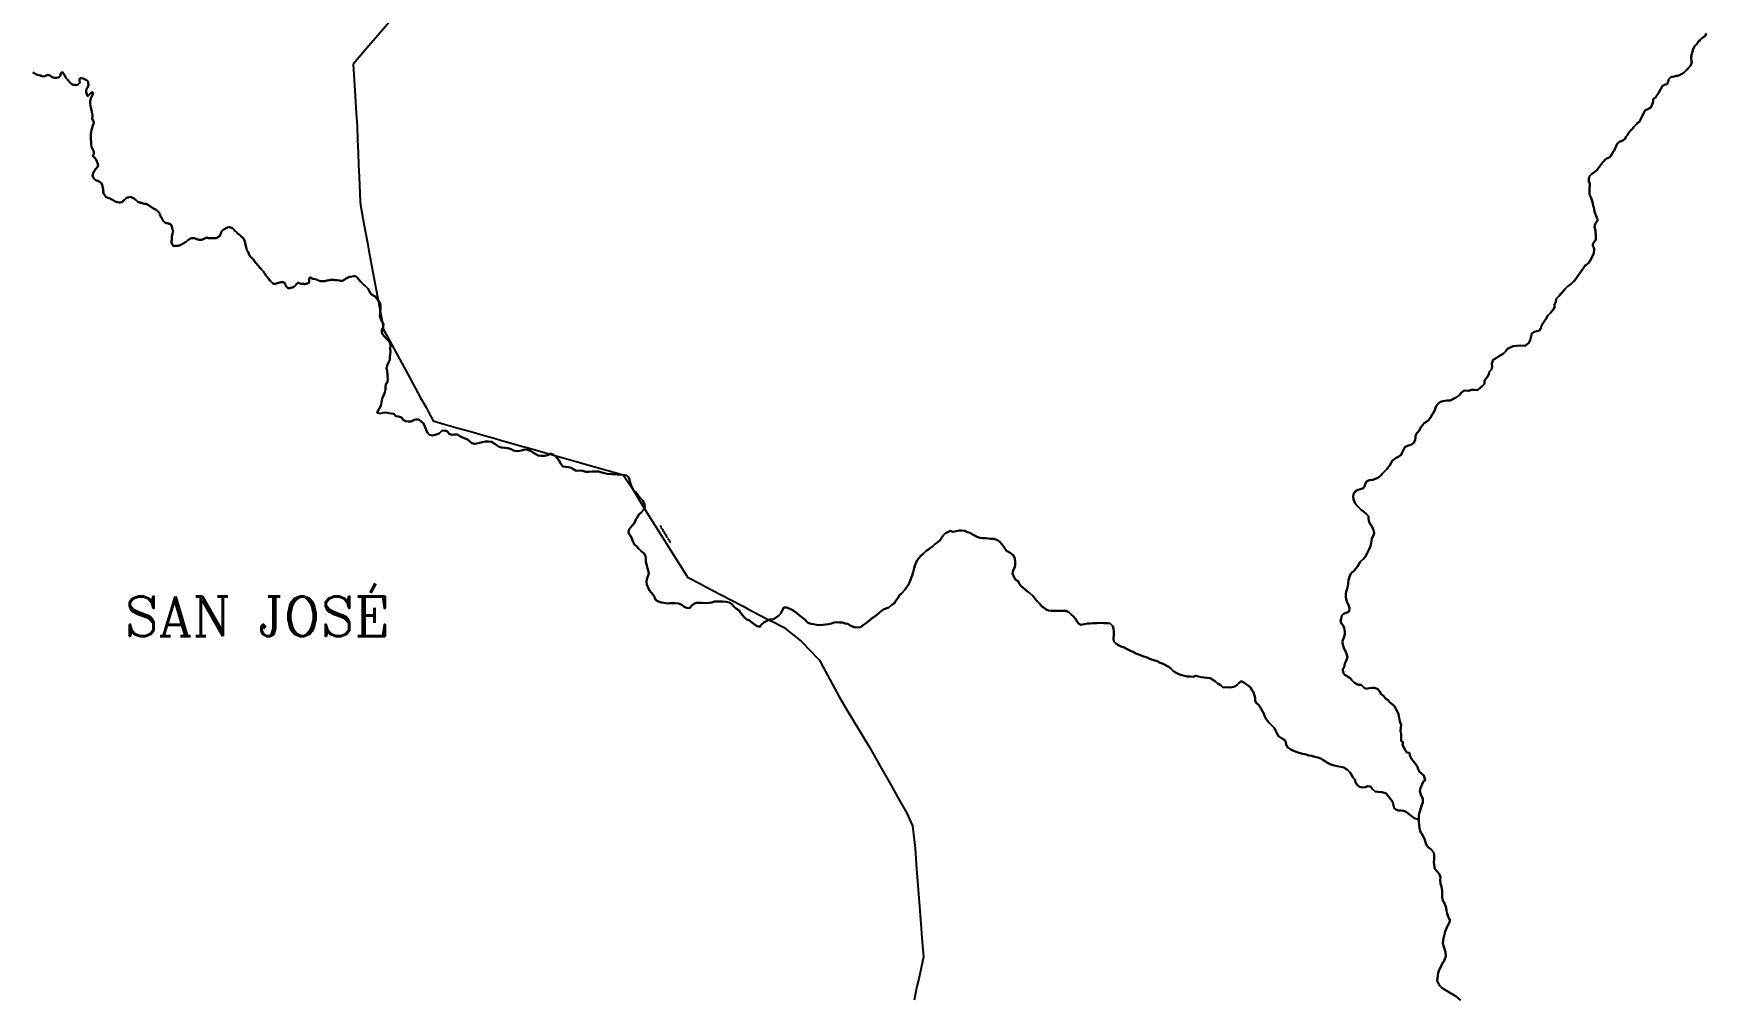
# Model space of a CAD drawing. Extents: x 283583 to 658922, y 889284 to 1241133.
# Drawn here: x 503321 to 567046, y 1041960 to 1078750 of the extents above; entities that cross this region are included whole.
import ezdxf
from ezdxf.enums import TextEntityAlignment as Align

# ---------------------------------------------------------------- set-up
doc = ezdxf.new("R2010")
doc.units = 0
doc.header["$MEASUREMENT"] = 0
for name, color, linetype in [('230 kV', 14, 'Continuous'), ('CARTAGO', 7, 'Continuous'), ('Circuito', 40, 'Continuous'), ('LIMON', 7, 'Continuous'), ('NPROVINCIA', 40, 'Continuous'), ('SAN JOSE', 7, 'Continuous')]:
    doc.layers.add(name, color=color, linetype=linetype)
doc.styles.add('COMPLEX', font='COMPLEX', dxfattribs={"height": 0.2})

msp = doc.modelspace()

# ---------------------------------------------------------------- linework, layer by layer
at = {"layer": '230 kV'}
msp.add_lwpolyline([(516866, 1079175), (516434, 1078670), (516100, 1078277), (515578, 1077670), (515493, 1077571), (515559, 1076578), (515617, 1075720), (515654, 1075237), (515663, 1074699), (515686, 1074204), (515706, 1073749), (515727, 1073285), (515768, 1072336), (515773, 1072224), (515909, 1071494), (516041, 1070777), (516099, 1070471), (516175, 1070061), (516314, 1069318), (516375, 1068990), (516456, 1068575), (516528, 1068180), (516599, 1067788), (516657, 1067468), (516727, 1067340), (516866, 1067084), (516957, 1066916), (517134, 1066590), (517564, 1065796), (517785, 1065388), (518051, 1064898), (518277, 1064504), (518342, 1064379), (518542, 1063993), (518967, 1063873), (519492, 1063725), (519983, 1063586), (520534, 1063430), (520874, 1063334), (521116, 1063265), (521966, 1063025), (522162, 1062969), (522910, 1062758), (523273, 1062655), (525781, 1061946), (526149, 1061395), (526585, 1060667), (526625, 1060603), (528151, 1058173), (528229, 1058049), (528724, 1057788), (528906, 1057693), (529192, 1057543), (529889, 1057176), (530351, 1056934), (530502, 1056854), (531201, 1056486), (531341, 1056413), (531497, 1056339), (531895, 1056145), (532566, 1055613), (532927, 1055222), (533150, 1054993), (533262, 1054878), (533399, 1054622), (533992, 1053516), (534334, 1052925), (535164, 1051565), (535621, 1050759), (535959, 1050161), (536248, 1049650), (536582, 1049059), (536807, 1048576), (536900, 1047720), (536948, 1047098), (536972, 1046788), (536997, 1046460), (537022, 1046147), (537084, 1045338), (537136, 1044676), (537151, 1044478), (537175, 1044160), (537198, 1043867), (537220, 1043585), (537038, 1042746), (536966, 1042451), (536864, 1041940)], dxfattribs=at)
at = {"layer": 'CARTAGO', "color": 241}
msp.add_lwpolyline([(567046, 1078753), (567019, 1078704), (567003, 1078672), (566926, 1078610), (566879, 1078569), (566846, 1078544), (566817, 1078518), (566789, 1078484), (566757, 1078464), (566728, 1078427), (566710, 1078396), (566684, 1078363), (566661, 1078332), (566620, 1078298), (566598, 1078276), (566571, 1078227), (566552, 1078180), (566530, 1078129), (566518, 1078086), (566510, 1078053), (566502, 1078026), (566491, 1077972), (566479, 1077932), (566468, 1077890), (566465, 1077850), (566456, 1077807), (566474, 1077724), (566479, 1077695), (566481, 1077658), (566465, 1077576), (566436, 1077536), (566419, 1077508), (566390, 1077468), (566352, 1077427), (566331, 1077406), (566298, 1077381), (566280, 1077354), (566262, 1077322), (566231, 1077303), (566191, 1077268), (566167, 1077249), (566117, 1077210), (566056, 1077188), (566010, 1077164), (565974, 1077150), (565936, 1077142), (565884, 1077136), (565815, 1077115), (565762, 1077098), (565724, 1077094), (565692, 1077082), (565652, 1077047), (565601, 1076998), (565595, 1076962), (565589, 1076917), (565551, 1076825), (565485, 1076804), (565450, 1076789), (565406, 1076772), (565368, 1076753), (565226, 1076506), (565133, 1076349), (565113, 1076328), (565031, 1076265), (565014, 1076235), (565013, 1076203), (565001, 1076106), (564928, 1075931), (564765, 1075844), (564705, 1075826), (564478, 1075374), (564420, 1075343), (564396, 1075307), (564356, 1075264), (564321, 1075227), (564295, 1075205), (564268, 1075180), (564249, 1075147), (564207, 1075110), (564157, 1075064), (564143, 1075034), (564112, 1075002), (564075, 1074949), (564046, 1074914), (564032, 1074878), (563994, 1074834), (563976, 1074807), (563956, 1074770), (563943, 1074741), (563909, 1074715), (563877, 1074681), (563851, 1074669), (563813, 1074653), (563781, 1074644), (563732, 1074623), (563673, 1074578), (563642, 1074548), (563559, 1074341), (563538, 1074306), (563487, 1074245), (563403, 1074095), (563385, 1074070), (563367, 1074047), (563340, 1074026), (563306, 1074010), (563272, 1073995), (563236, 1073984), (563198, 1073953), (563173, 1073936), (563135, 1073890), (563100, 1073849), (562978, 1073690), (562956, 1073656), (562872, 1073541), (562807, 1073499), (562782, 1073478), (562749, 1073459), (562702, 1073422), (562673, 1073400), (562594, 1073312), (562574, 1073265), (562562, 1073224), (562565, 1073127), (562577, 1073088), (562599, 1073023), (562603, 1072945), (562594, 1072880), (562587, 1072829), (562585, 1072797), (562584, 1072750), (562585, 1072722), (562589, 1072686), (562590, 1072647), (562601, 1072597), (562611, 1072567), (562628, 1072528), (562654, 1072489), (562718, 1072273), (562732, 1072186), (562757, 1072119), (562761, 1072053), (562774, 1071976), (562785, 1071937), (562798, 1071895), (562811, 1071859), (562823, 1071829), (562836, 1071803), (562851, 1071764), (562865, 1071734), (562883, 1071705), (562893, 1071675), (562894, 1071646), (562883, 1071608), (562865, 1071583), (562843, 1071549), (562815, 1071516), (562806, 1071486), (562796, 1071452), (562784, 1071378), (562785, 1071337), (562798, 1071306), (562805, 1071278), (562812, 1071245), (562817, 1071198), (562822, 1071140), (562823, 1071109), (562828, 1071053), (562828, 1071016), (562830, 1070982), (562830, 1070946), (562831, 1070917), (562820, 1070878), (562792, 1070834), (562750, 1070786), (562728, 1070751), (562712, 1070707), (562718, 1070651), (562736, 1070619), (562750, 1070584), (562761, 1070550), (562747, 1070367), (562613, 1070107), (562574, 1070046), (562557, 1070016), (562530, 1069989), (562486, 1069954), (562439, 1069931), (562009, 1069322), (561984, 1069302), (561930, 1069250), (561891, 1069213), (561822, 1069160), (561789, 1069137), (561753, 1069108), (561718, 1069080), (561651, 1069017), (561593, 1068949), (561430, 1068764), (561317, 1068641), (561306, 1068526), (561256, 1068423), (561250, 1068315), (561189, 1068207), (561102, 1068107), (561004, 1068006), (560941, 1067898), (560837, 1067745), (560764, 1067623), (560740, 1067530), (560680, 1067443), (560476, 1067384), (560389, 1067325), (560328, 1067068), (560281, 1066966), (560138, 1066852), (559974, 1066872), (559821, 1066850), (559685, 1066841), (559465, 1066736), (559388, 1066639), (559307, 1066564), (559210, 1066494), (559089, 1066424), (559005, 1066377), (558918, 1066317), (558865, 1066180), (558882, 1066059), (558854, 1065956), (558782, 1065878), (558753, 1065769), (558688, 1065667), (558583, 1065536), (558587, 1065406), (558511, 1065335), (558413, 1065244), (558307, 1065172), (558208, 1065184), (558093, 1065179), (557978, 1065141), (557814, 1065154), (557699, 1065067), (557639, 1064974), (557489, 1064873), (557378, 1064821), (557287, 1064774), (557148, 1064775), (557008, 1064744), (556912, 1064718), (556818, 1064655), (556729, 1064530), (556692, 1064405), (556652, 1064310), (556586, 1064210), (556535, 1064124), (556464, 1064034), (556389, 1063975), (556295, 1063912), (556231, 1063832), (556170, 1063751), (556109, 1063640), (556037, 1063552), (555978, 1063480), (555967, 1063369), (555942, 1063270), (555899, 1063158), (555778, 1063078), (555658, 1063048), (555549, 1062990), (555503, 1062893), (555458, 1062798), (555409, 1062709), (555325, 1062644), (555225, 1062587), (555063, 1062458), (554990, 1062324), (554933, 1062241), (554872, 1062162), (554794, 1062086), (554718, 1062004), (554622, 1061905), (554520, 1061827), (554432, 1061794), (554333, 1061750), (554210, 1061735), (554113, 1061704), (554057, 1061614), (554024, 1061503), (553966, 1061431), (553869, 1061399), (553766, 1061364), (553660, 1061306), (553597, 1061207), (553581, 1061106), (553600, 1061016), (553647, 1060877), (553722, 1060777), (553814, 1060687), (553890, 1060607), (553986, 1060539), (554084, 1060456), (554165, 1060369), (554175, 1060264), (554191, 1060144), (554255, 1060039), (554328, 1059939), (554361, 1059829), (554385, 1059716), (554345, 1059603), (554298, 1059512), (554279, 1059412), (554241, 1059230), (554203, 1059130), (554162, 1059040), (554122, 1058954), (554058, 1058837), (553985, 1058737), (553857, 1058630), (553801, 1058543), (553748, 1058447), (553681, 1058361), (553619, 1058291), (553547, 1058229), (553485, 1058153), (553440, 1058017), (553411, 1057929), (553398, 1057809), (553384, 1057714), (553364, 1057598), (553319, 1057503), (553306, 1057409), (553304, 1057300), (553315, 1057204), (553354, 1057076), (553410, 1056985), (553444, 1056858), (553436, 1056737), (553319, 1056692), (553213, 1056651), (553151, 1056579), (553132, 1056464), (553099, 1056368), (553144, 1056282), (553203, 1056204), (553250, 1056114), (553271, 1055969), (553266, 1055858), (553235, 1055750), (553179, 1055613), (553182, 1055522), (553213, 1055397), (553246, 1055309), (553300, 1055225), (553346, 1055088), (553365, 1054995), (553322, 1054859), (553270, 1054763), (553241, 1054622), (553190, 1054536), (553203, 1054399), (553269, 1054320), (553367, 1054257), (553473, 1054196), (553533, 1054123), (553618, 1054051), (553705, 1053984), (553789, 1053947), (553895, 1053945), (553985, 1053852), (554067, 1053797), (554194, 1053814), (554302, 1053829), (554407, 1053836), (554520, 1053778), (554586, 1053701), (554651, 1053593), (554741, 1053522), (554816, 1053430), (554919, 1053359), (554976, 1053286), (555073, 1053209), (555156, 1053133), (555211, 1053025), (555258, 1052938), (555311, 1052827), (555331, 1052737), (555351, 1052643), (555364, 1052547), (555413, 1052419), (555403, 1052324), (555394, 1052184), (555419, 1052084), (555412, 1051950), (555421, 1051806), (555496, 1051749), (555469, 1051656), (555516, 1051567), (555552, 1051482), (555630, 1051362), (555727, 1051349), (555741, 1051251), (555812, 1051128), (555912, 1050997), (555982, 1050902), (556038, 1050819), (556064, 1050731), (556112, 1050626), (556276, 1050488), (556325, 1050320), (556256, 1050245), (556215, 1050156), (556145, 1050006), (556128, 1049886), (556165, 1049766), (556235, 1049606), (556234, 1049467), (556207, 1049372), (556143, 1049154), (556103, 1049047), (556086, 1048953), (556088, 1048818), (555933, 1048856), (555790, 1048958), (555602, 1049103), (555511, 1049151), (555411, 1049160), (555314, 1049156), (555214, 1049191), (555142, 1049252), (555123, 1049353), (555102, 1049478), (555035, 1049564), (554841, 1049807), (554695, 1049863), (554520, 1049871), (554420, 1049888), (554308, 1049985), (554253, 1050074), (554149, 1050085), (554041, 1050050), (553926, 1050035), (553823, 1050058), (553743, 1050137), (553681, 1050237), (553647, 1050338), (553588, 1050409), (553520, 1050519), (553458, 1050614), (553377, 1050707), (553232, 1050791), (553117, 1050823), (552974, 1050850), (552866, 1050872), (552738, 1050912), (552637, 1050967), (552532, 1051020), (552437, 1051093), (552350, 1051141), (552235, 1051174), (552131, 1051202), (551994, 1051236), (551892, 1051254), (551798, 1051287), (551669, 1051315), (551532, 1051361), (551418, 1051398), (551294, 1051438), (551209, 1051483), (551098, 1051554), (551038, 1051664), (551024, 1051771), (550970, 1051847), (550855, 1051914), (550745, 1051984), (550687, 1052075), (550633, 1052202), (550586, 1052295), (550492, 1052395), (550392, 1052501), (550316, 1052580), (550256, 1052665), (550212, 1052763), (550179, 1052849), (550125, 1052958), (550076, 1053058), (549989, 1053166), (549896, 1053255), (549858, 1053349), (549853, 1053447), (549832, 1053539), (549788, 1053670), (549721, 1053747), (549684, 1053836), (549584, 1053921), (549511, 1053976), (549417, 1054034), (549320, 1054080), (549238, 1054007), (549171, 1053940), (549083, 1053884), (548972, 1053857), (548866, 1053847), (548745, 1053859), (548636, 1053839), (548545, 1053926), (548421, 1053998), (548338, 1054073), (548246, 1054139), (548135, 1054193), (548018, 1054213), (547897, 1054219), (547805, 1054237), (547690, 1054259), (547599, 1054283), (547495, 1054249), (547386, 1054263), (547265, 1054257), (547161, 1054291), (547014, 1054324), (546896, 1054373), (546818, 1054420), (546733, 1054480), (546646, 1054572), (546546, 1054643), (546437, 1054689), (546344, 1054743), (546230, 1054783), (546115, 1054841), (545995, 1054880), (545904, 1054912), (545796, 1054959), (545702, 1054993), (545612, 1055025), (545510, 1055056), (545418, 1055099), (545309, 1055135), (545201, 1055196), (545109, 1055233), (545000, 1055295), (544859, 1055365), (544752, 1055404), (544648, 1055458), (544551, 1055522), (544475, 1055596), (544456, 1055715), (544469, 1055850), (544468, 1055958), (544459, 1056085), (544428, 1056184), (544330, 1056274), (544228, 1056298), (544095, 1056296), (543956, 1056309), (543827, 1056299), (543686, 1056297), (543568, 1056286), (543468, 1056285), (543212, 1056231), (543126, 1056282), (543076, 1056360), (543012, 1056452), (542917, 1056558), (542834, 1056633), (542756, 1056715), (542655, 1056758), (542541, 1056761), (542085, 1056759), (541988, 1056776), (541896, 1056819), (541812, 1056877), (541715, 1056942), (541634, 1057042), (541552, 1057136), (541464, 1057238), (541385, 1057338), (541277, 1057433), (541191, 1057484), (541097, 1057571), (540999, 1057657), (540929, 1057716), (540868, 1057809), (540824, 1057890), (540717, 1057956), (540648, 1058091), (540614, 1058184), (540631, 1058308), (540686, 1058404), (540716, 1058492), (540711, 1058614), (540699, 1058759), (540643, 1058871), (540579, 1058939), (540482, 1058991), (540388, 1059044), (540332, 1059129), (540254, 1059241), (540127, 1059390), (540034, 1059452), (539909, 1059500), (539790, 1059508), (539692, 1059511), (539599, 1059529), (539472, 1059525), (539370, 1059545), (539266, 1059585), (539091, 1059670), (538993, 1059727), (538893, 1059762), (538800, 1059805), (538673, 1059826), (538575, 1059827), (538471, 1059792), (538340, 1059766), (538237, 1059804), (538148, 1059753), (538053, 1059717), (537969, 1059628), (537899, 1059516), (537840, 1059443), (537732, 1059358), (537652, 1059299), (537571, 1059221), (537487, 1059159), (537410, 1059101), (537317, 1059041), (537223, 1058947), (537133, 1058864), (537041, 1058772), (536968, 1058663), (536933, 1058574), (536895, 1058474), (536868, 1058384), (536832, 1058234), (536801, 1058144), (536765, 1058046), (536732, 1057948), (536689, 1057847), (536632, 1057746), (536567, 1057644), (536505, 1057564), (536386, 1057425), (536309, 1057358), (536238, 1057244), (536161, 1057125), (536100, 1057048), (536020, 1056993), (535901, 1056884), (535788, 1056854), (535695, 1056808), (535596, 1056740), (535514, 1056679), (535371, 1056552), (535277, 1056491), (535190, 1056415), (535056, 1056304), (534927, 1056216), (534828, 1056135), (534708, 1056127), (534583, 1056146), (534428, 1056199), (534339, 1056262), (534243, 1056284), (534134, 1056320), (534026, 1056324), (533931, 1056326), (533818, 1056314), (533719, 1056286), (533602, 1056256), (533483, 1056240), (533389, 1056227), (533289, 1056222), (533143, 1056235), (533026, 1056255), (532930, 1056272), (532798, 1056322), (532712, 1056424), (532582, 1056518), (532487, 1056599), (532398, 1056675), (532296, 1056755), (532199, 1056817), (532103, 1056845), (532009, 1056886), (531897, 1056887), (531841, 1056774), (531786, 1056660), (531705, 1056587), (531622, 1056522), (531530, 1056456), (531439, 1056428), (531337, 1056431), (531138, 1056322), (531057, 1056244), (530992, 1056153), (530864, 1056189), (530774, 1056250), (530673, 1056333), (530581, 1056406), (530487, 1056438), (530403, 1056503), (530337, 1056582), (530265, 1056673), (530195, 1056771), (530094, 1056835), (530008, 1056914), (529915, 1057022), (529830, 1057079), (529710, 1057109), (529569, 1057114), (529418, 1057115), (529260, 1057113), (529153, 1057081), (529060, 1057070), (528925, 1057057), (528784, 1057064), (528665, 1057066), (528571, 1057063), (528475, 1057023), (528381, 1056959), (528305, 1056868), (528205, 1056873), (528110, 1056921), (528021, 1056994), (527887, 1057037), (527773, 1057051), (527659, 1057055), (527564, 1057051), (527472, 1057048), (527342, 1057062), (527242, 1057080), (527130, 1057115), (527032, 1057170), (526992, 1057261), (526936, 1057365), (526851, 1057458), (526767, 1057554), (526728, 1057648), (526681, 1057750), (526665, 1057867), (526681, 1057963), (526716, 1058074), (526756, 1058183), (526738, 1058294), (526711, 1058388), (526678, 1058488), (526648, 1058628), (526640, 1058745), (526634, 1058855), (526574, 1058953), (526464, 1059033), (526380, 1059128), (526300, 1059207), (526208, 1059292), (526138, 1059441), (526109, 1059528), (526045, 1059629), (525988, 1059730), (526000, 1059841), (526077, 1059949), (526144, 1060036), (526211, 1060117), (526261, 1060241), (526310, 1060321), (526386, 1060442), (526463, 1060501), (526570, 1060620), (526607, 1060714), (526595, 1060819), (526534, 1060965), (526468, 1061033), (526371, 1061139), (526318, 1061221), (526257, 1061291), (526181, 1061345), (526140, 1061431), (526084, 1061523), (526045, 1061644), (526021, 1061760), (525983, 1061847), (525918, 1061913), (525749, 1061945), (525173, 1061974), (525025, 1062018), (524848, 1062069), (524732, 1062070), (524607, 1062065), (524474, 1062058), (524362, 1062062), (524243, 1062098), (524137, 1062103), (523998, 1062094), (523802, 1062213), (523706, 1062237), (523592, 1062248), (523480, 1062256), (523377, 1062402), (523345, 1062489), (523262, 1062578), (523205, 1062651), (523056, 1062757), (522895, 1062688), (522794, 1062664), (522648, 1062664), (522544, 1062680), (522451, 1062731), (522363, 1062779), (522247, 1062860), (522139, 1062894), (522042, 1062903), (521950, 1062878), (521851, 1062857), (521720, 1062847), (521610, 1062874), (521511, 1062913), (521385, 1062957), (521277, 1062972), (521151, 1062981), (521055, 1063009), (520977, 1063056), (520892, 1063127), (520770, 1063196), (520656, 1063216), (520530, 1063210), (520416, 1063190), (520321, 1063164), (520208, 1063132), (520103, 1063126), (520013, 1063152), (519925, 1063226), (519849, 1063287), (519762, 1063324), (519657, 1063369), (519559, 1063415), (519469, 1063480), (519361, 1063481), (519262, 1063466), (519149, 1063508), (519085, 1063595), (518985, 1063634), (518875, 1063614), (518779, 1063514), (518618, 1063466), (518524, 1063440), (518404, 1063462), (518339, 1063527), (518295, 1063611), (518257, 1063716), (518220, 1063823), (518170, 1063910), (518091, 1063975), (517995, 1064043), (517886, 1064049), (517794, 1064021), (517704, 1063970), (517591, 1063969), (517495, 1063986), (517401, 1064040), (517344, 1064119), (517221, 1064160), (517120, 1064182), (517041, 1064260), (516949, 1064274), (516857, 1064292), (516759, 1064311), (516644, 1064299), (516525, 1064279), (516409, 1064308), (516455, 1064408), (516516, 1064491), (516548, 1064577), (516578, 1064684), (516588, 1064791), (516621, 1064889), (516661, 1064973), (516710, 1065093), (516726, 1065186), (516726, 1065284), (516747, 1065380), (516801, 1065488), (516821, 1065581), (516807, 1065683), (516804, 1065776), (516792, 1065889), (516772, 1065999), (516798, 1066104), (516827, 1066196), (516889, 1066322), (516896, 1066417), (516902, 1066519), (516918, 1066638), (516906, 1066747), (516915, 1066852), (516912, 1066954), (516843, 1067056), (516771, 1067123), (516684, 1067218), (516590, 1067333), (516589, 1067465), (516637, 1067570), (516649, 1067686), (516593, 1067779), (516553, 1067880), (516515, 1067985), (516521, 1068109), (516542, 1068270), (516543, 1068388), (516525, 1068486), (516459, 1068574), (516396, 1068640), (516333, 1068728), (516280, 1068764), (516187, 1068822), (516132, 1068903), (516121, 1068928), (516097, 1068976), (516066, 1069021), (516047, 1069049), (516019, 1069078), (515978, 1069112), (515952, 1069138), (515921, 1069160), (515896, 1069184), (515867, 1069217), (515846, 1069238), (515795, 1069286), (515719, 1069381), (515665, 1069446), (515623, 1069482), (515592, 1069501), (515510, 1069502), (515395, 1069485), (515362, 1069479), (515338, 1069468), (515227, 1069417), (515205, 1069403), (515176, 1069382), (515135, 1069350), (515091, 1069335), (515026, 1069334), (514982, 1069338), (514953, 1069343), (514894, 1069356), (514841, 1069353), (514802, 1069359), (514766, 1069366), (514737, 1069367), (514680, 1069368), (514638, 1069364), (514611, 1069360), (514568, 1069354), (514525, 1069348), (514498, 1069337), (514451, 1069332), (514416, 1069314), (514374, 1069313), (514328, 1069317), (514295, 1069315), (514258, 1069317), (514228, 1069315), (514186, 1069341), (514135, 1069358), (514097, 1069381), (514055, 1069394), (513964, 1069410), (513938, 1069420), (513910, 1069429), (513884, 1069455), (513853, 1069455), (513824, 1069435), (513824, 1069382), (513820, 1069346), (513827, 1069319), (513821, 1069292), (513810, 1069251), (513786, 1069237), (513764, 1069226), (513728, 1069223), (513699, 1069214), (513661, 1069202), (513628, 1069201), (513601, 1069209), (513576, 1069212), (513549, 1069213), (513517, 1069218), (513484, 1069230), (513445, 1069242), (513411, 1069249), (513383, 1069249), (513357, 1069231), (513336, 1069203), (513321, 1069178), (513285, 1069140), (513251, 1069118), (513234, 1069095), (513205, 1069080), (513162, 1069081), (513125, 1069069), (513095, 1069053), (513061, 1069050), (513035, 1069054), (513002, 1069067), (512964, 1069096), (512942, 1069121), (512928, 1069150), (512913, 1069196), (512899, 1069228), (512880, 1069255), (512843, 1069275), (512806, 1069276), (512775, 1069276), (512747, 1069276), (512710, 1069267), (512650, 1069257), (512617, 1069242), (512587, 1069236), (512555, 1069220), (512513, 1069212), (512474, 1069220), (512431, 1069241), (512408, 1069259), (512391, 1069278), (512355, 1069316), (512333, 1069339), (512313, 1069359), (512268, 1069414), (512246, 1069449), (512219, 1069486), (512190, 1069514), (512161, 1069557), (512150, 1069581), (512128, 1069615), (512112, 1069639), (512096, 1069659), (512080, 1069683), (512040, 1069721), (512019, 1069749), (512000, 1069770), (511976, 1069797), (511959, 1069818), (511915, 1069868), (511880, 1069913), (511857, 1069935), (511823, 1069979), (511794, 1070008), (511772, 1070037), (511748, 1070065), (511731, 1070088), (511716, 1070114), (511697, 1070138), (511674, 1070159), (511645, 1070191), (511622, 1070214), (511594, 1070246), (511566, 1070285), (511543, 1070316), (511525, 1070355), (511513, 1070393), (511496, 1070429), (511483, 1070451), (511444, 1070493), (511432, 1070551), (511422, 1070614), (511412, 1070648), (511407, 1070674), (511397, 1070716), (511387, 1070756), (511379, 1070787), (511369, 1070821), (511357, 1070848), (511341, 1070895), (511330, 1070925), (511311, 1070958), (511295, 1070977), (511260, 1070998), (511238, 1071016), (511207, 1071055), (511172, 1071075), (511117, 1071113), (511097, 1071134), (511069, 1071168), (511044, 1071192), (511019, 1071216), (510992, 1071239), (510952, 1071286), (510917, 1071319), (510896, 1071341), (510829, 1071356), (510792, 1071370), (510765, 1071371), (510707, 1071357), (510664, 1071331), (510641, 1071317), (510599, 1071297), (510551, 1071271), (510529, 1071256), (510494, 1071223), (510477, 1071180), (510467, 1071150), (510457, 1071126), (510437, 1071082), (510424, 1071059), (510405, 1071030), (510348, 1070994), (510328, 1070977), (510307, 1070962), (510276, 1070955), (510249, 1070953), (510218, 1070949), (510172, 1070954), (510127, 1070958), (510090, 1070960), (510060, 1070959), (510032, 1070960), (509980, 1070960), (509920, 1070977), (509881, 1070961), (509854, 1070943), (509812, 1070923), (509790, 1070910), (509763, 1070904), (509734, 1070895), (509689, 1070890), (509658, 1070892), (509618, 1070897), (509589, 1070902), (509532, 1070917), (509502, 1070935), (509467, 1070949), (509432, 1070957), (509397, 1070960), (509345, 1070960), (509303, 1070943), (509274, 1070928), (509237, 1070902), (509189, 1070863), (509163, 1070846), (509132, 1070819), (509094, 1070798), (509075, 1070782), (509040, 1070758), (509012, 1070744), (508986, 1070726), (508952, 1070708), (508908, 1070691), (508865, 1070675), (508830, 1070663), (508794, 1070659), (508761, 1070659), (508712, 1070658), (508664, 1070652), (508645, 1070668), (508626, 1070690), (508602, 1070721), (508585, 1070777), (508583, 1070821), (508584, 1070857), (508588, 1070885), (508594, 1070978), (508595, 1071005), (508595, 1071030), (508607, 1071065), (508618, 1071108), (508622, 1071133), (508632, 1071177), (508637, 1071234), (508623, 1071267), (508606, 1071333), (508602, 1071361), (508588, 1071386), (508565, 1071461), (508526, 1071496), (508494, 1071506), (508461, 1071517), (508424, 1071520), (508393, 1071530), (508358, 1071539), (508320, 1071555), (508301, 1071574), (508276, 1071606), (508232, 1071655), (508222, 1071690), (508208, 1071711), (508174, 1071768), (508162, 1071800), (508146, 1071831), (508132, 1071861), (508118, 1071901), (508097, 1071934), (508078, 1071955), (508054, 1071988), (508022, 1072006), (507996, 1072028), (507972, 1072040), (507945, 1072054), (507894, 1072079), (507852, 1072104), (507833, 1072121), (507810, 1072148), (507779, 1072158), (507756, 1072173), (507729, 1072192), (507702, 1072215), (507660, 1072237), (507625, 1072251), (507602, 1072261), (507572, 1072266), (507539, 1072266), (507499, 1072273), (507479, 1072290), (507451, 1072296), (507413, 1072301), (507386, 1072309), (507361, 1072311), (507337, 1072319), (507293, 1072343), (507268, 1072363), (507246, 1072384), (507222, 1072408), (507197, 1072429), (507170, 1072451), (507122, 1072481), (507095, 1072495), (507063, 1072505), (507037, 1072516), (507013, 1072524), (506934, 1072505), (506885, 1072505), (506844, 1072467), (506815, 1072445), (506797, 1072426), (506757, 1072385), (506736, 1072366), (506716, 1072351), (506701, 1072329), (506674, 1072320), (506628, 1072316), (506588, 1072316), (506534, 1072320), (506504, 1072325), (506467, 1072334), (506435, 1072356), (506392, 1072380), (506363, 1072401), (506336, 1072416), (506308, 1072427), (506283, 1072439), (506250, 1072454), (506202, 1072477), (506160, 1072489), (506134, 1072503), (506108, 1072511), (506081, 1072532), (506048, 1072567), (506030, 1072600), (506010, 1072626), (505993, 1072650), (505981, 1072680), (505983, 1072725), (505980, 1072758), (505975, 1072800), (505974, 1072833), (505969, 1072867), (505957, 1072913), (505955, 1072949), (505942, 1072974), (505915, 1073046), (505829, 1073116), (505801, 1073128), (505763, 1073136), (505734, 1073143), (505708, 1073157), (505685, 1073168), (505651, 1073195), (505632, 1073220), (505617, 1073242), (505600, 1073267), (505585, 1073300), (505576, 1073337), (505584, 1073385), (505594, 1073425), (505619, 1073477), (505642, 1073514), (505666, 1073551), (505678, 1073574), (505697, 1073603), (505728, 1073628), (505744, 1073649), (505772, 1073688), (505787, 1073718), (505777, 1073749), (505768, 1073780), (505766, 1073819), (505753, 1073854), (505740, 1073880), (505722, 1073915), (505706, 1073940), (505684, 1073976), (505644, 1074020), (505619, 1074038), (505594, 1074063), (505586, 1074105), (505620, 1074153), (505624, 1074202), (505624, 1074230), (505620, 1074260), (505602, 1074286), (505536, 1074438), (505522, 1074528), (505522, 1074558), (505516, 1074620), (505514, 1074645), (505511, 1074686), (505504, 1074802), (505501, 1074834), (505503, 1074878), (505509, 1074924), (505518, 1074995), (505533, 1075085), (505597, 1075288), (505615, 1075330), (505615, 1075364), (505609, 1075391), (505595, 1075427), (505559, 1075516), (505561, 1075546), (505564, 1075581), (505565, 1075646), (505562, 1075701), (505548, 1075754), (505539, 1075796), (505525, 1075851), (505519, 1075877), (505514, 1075905), (505505, 1075935), (505497, 1075978), (505492, 1076017), (505484, 1076068), (505484, 1076119), (505484, 1076165), (505485, 1076197), (505501, 1076247), (505509, 1076273), (505522, 1076303), (505542, 1076356), (505575, 1076409), (505585, 1076452), (505583, 1076481), (505576, 1076513), (505542, 1076507), (505518, 1076498), (505484, 1076467), (505469, 1076442), (505451, 1076424), (505390, 1076357), (505370, 1076404), (505334, 1076509), (505331, 1076578), (505340, 1076624), (505352, 1076651), (505374, 1076687), (505393, 1076710), (505401, 1076742), (505419, 1076812), (505411, 1076869), (505390, 1076930), (505347, 1076981), (505319, 1076990), (505243, 1077028), (505215, 1077037), (505169, 1077045), (505144, 1077049), (505112, 1077049), (505073, 1077020), (505071, 1076992), (505076, 1076945), (505082, 1076900), (505082, 1076874), (505054, 1076837), (505025, 1076802), (504950, 1076784), (504916, 1076789), (504846, 1076799), (504811, 1076812), (504775, 1076826), (504745, 1076846), (504720, 1076864), (504701, 1076881), (504676, 1076915), (504643, 1076958), (504622, 1076992), (504601, 1077009), (504578, 1077037), (504556, 1077067), (504531, 1077107), (504498, 1077157), (504483, 1077203), (504433, 1077274), (504400, 1077267), (504376, 1077246), (504356, 1077193), (504351, 1077153), (504334, 1077124), (504305, 1077087), (504259, 1077074), (504212, 1077064), (504182, 1077064), (504153, 1077063), (504125, 1077065), (504068, 1077078), (504016, 1077102), (503984, 1077122), (503947, 1077148), (503914, 1077163), (503873, 1077168), (503840, 1077163), (503809, 1077150), (503778, 1077137), (503744, 1077114), (503655, 1077124), (503630, 1077132), (503606, 1077141), (503578, 1077152), (503538, 1077165), (503485, 1077175), (503453, 1077180), (503425, 1077194), (503392, 1077209), (503354, 1077241), (503327, 1077256), (503296, 1077269)], dxfattribs=at)
at = {"layer": 'LIMON', "color": 241}
msp.add_lwpolyline([(557669, 1041941), (557495, 1042085), (557386, 1042147), (557252, 1042233), (557153, 1042286), (557034, 1042360), (556954, 1042417), (556875, 1042495), (556790, 1042667), (556830, 1042972), (556860, 1043092), (556945, 1043262), (556994, 1043351), (557051, 1043440), (557119, 1043610), (557104, 1043764), (557061, 1043891), (557033, 1044010), (557004, 1044125), (557027, 1044284), (557059, 1044453), (557094, 1044556), (557150, 1044708), (557209, 1044801), (557259, 1044888), (557266, 1044984), (557204, 1045118), (557169, 1045231), (557142, 1045338), (557124, 1045446), (557065, 1045626), (557008, 1045732), (556977, 1045859), (556976, 1046013), (556981, 1046107), (556945, 1046248), (556907, 1046362), (556900, 1046519), (556910, 1046621), (556868, 1046743), (556774, 1046846), (556701, 1046936), (556668, 1047080), (556660, 1047208), (556667, 1047303), (556671, 1047467), (556645, 1047571), (556540, 1047683), (556458, 1047752), (556382, 1047836), (556336, 1047958), (556298, 1048086), (556213, 1048242), (556139, 1048369), (556117, 1048489), (556096, 1048598), (556085, 1048724), (556088, 1048818), (556086, 1048953), (556103, 1049047), (556143, 1049154), (556207, 1049372), (556234, 1049467), (556235, 1049606), (556165, 1049766), (556128, 1049886), (556145, 1050006), (556215, 1050156), (556256, 1050245), (556325, 1050320), (556276, 1050488), (556112, 1050626), (556064, 1050731), (556038, 1050819), (555982, 1050902), (555912, 1050997), (555812, 1051128), (555741, 1051251), (555727, 1051349), (555630, 1051362), (555552, 1051482), (555516, 1051567), (555469, 1051656), (555496, 1051749), (555421, 1051806), (555412, 1051950), (555419, 1052084), (555394, 1052184), (555403, 1052324), (555413, 1052419), (555364, 1052547), (555351, 1052643), (555331, 1052737), (555311, 1052827), (555258, 1052938), (555211, 1053025), (555156, 1053133), (555073, 1053209), (554976, 1053286), (554919, 1053359), (554816, 1053430), (554741, 1053522), (554651, 1053593), (554586, 1053701), (554520, 1053778), (554407, 1053836), (554302, 1053829), (554194, 1053814), (554067, 1053797), (553985, 1053852), (553895, 1053945), (553789, 1053947), (553705, 1053984), (553618, 1054051), (553533, 1054123), (553473, 1054196), (553367, 1054257), (553269, 1054320), (553203, 1054399), (553190, 1054536), (553241, 1054622), (553270, 1054763), (553322, 1054859), (553365, 1054995), (553346, 1055088), (553300, 1055225), (553246, 1055309), (553213, 1055397), (553182, 1055522), (553179, 1055613), (553235, 1055750), (553266, 1055858), (553271, 1055969), (553250, 1056114), (553203, 1056204), (553144, 1056282), (553099, 1056368), (553132, 1056464), (553151, 1056579), (553213, 1056651), (553319, 1056692), (553436, 1056737), (553444, 1056858), (553410, 1056985), (553354, 1057076), (553315, 1057204), (553304, 1057300), (553306, 1057409), (553319, 1057503), (553364, 1057598), (553384, 1057714), (553398, 1057809), (553411, 1057929), (553440, 1058017), (553485, 1058153), (553547, 1058229), (553619, 1058291), (553681, 1058361), (553748, 1058447), (553801, 1058543), (553857, 1058630), (553985, 1058737), (554058, 1058837), (554122, 1058954), (554162, 1059040), (554203, 1059130), (554241, 1059230), (554279, 1059412), (554298, 1059512), (554345, 1059603), (554385, 1059716), (554361, 1059829), (554328, 1059939), (554255, 1060039), (554191, 1060144), (554175, 1060264), (554165, 1060369), (554084, 1060456), (553986, 1060539), (553890, 1060607), (553814, 1060687), (553722, 1060777), (553647, 1060877), (553600, 1061016), (553581, 1061106), (553597, 1061207), (553660, 1061306), (553766, 1061364), (553869, 1061399), (553966, 1061431), (554024, 1061503), (554057, 1061614), (554113, 1061704), (554210, 1061735), (554333, 1061750), (554432, 1061794), (554520, 1061827), (554622, 1061905), (554718, 1062004), (554794, 1062086), (554872, 1062162), (554933, 1062241), (554990, 1062324), (555063, 1062458), (555225, 1062587), (555325, 1062644), (555409, 1062709), (555458, 1062798), (555503, 1062893), (555549, 1062990), (555658, 1063048), (555778, 1063078), (555899, 1063158), (555942, 1063270), (555967, 1063369), (555978, 1063480), (556037, 1063552), (556109, 1063640), (556170, 1063751), (556231, 1063832), (556295, 1063912), (556389, 1063975), (556464, 1064034), (556535, 1064124), (556586, 1064210), (556652, 1064310), (556692, 1064405), (556729, 1064530), (556818, 1064655), (556912, 1064718), (557008, 1064744), (557148, 1064775), (557287, 1064774), (557378, 1064821), (557489, 1064873), (557639, 1064974), (557699, 1065067), (557814, 1065154), (557978, 1065141), (558093, 1065179), (558208, 1065184), (558307, 1065172), (558413, 1065244), (558511, 1065335), (558587, 1065406), (558583, 1065536), (558688, 1065667), (558753, 1065769), (558782, 1065878), (558854, 1065956), (558882, 1066059), (558865, 1066180), (558918, 1066317), (559005, 1066377), (559089, 1066424), (559210, 1066494), (559307, 1066564), (559388, 1066639), (559465, 1066736), (559685, 1066841), (559821, 1066850), (559974, 1066872), (560138, 1066852), (560281, 1066966), (560328, 1067068), (560389, 1067325), (560476, 1067384), (560680, 1067443), (560740, 1067530), (560764, 1067623), (560837, 1067745), (560941, 1067898), (561004, 1068006), (561102, 1068107), (561189, 1068207), (561250, 1068315), (561256, 1068423), (561306, 1068526), (561317, 1068641), (561430, 1068764), (561593, 1068949), (561651, 1069017), (561718, 1069080), (561753, 1069108), (561789, 1069137), (561822, 1069160), (561891, 1069213), (561930, 1069250), (561984, 1069302), (562009, 1069322), (562439, 1069931), (562486, 1069954), (562530, 1069989), (562557, 1070016), (562574, 1070046), (562613, 1070107), (562747, 1070367), (562761, 1070550), (562750, 1070584), (562736, 1070619), (562718, 1070651), (562712, 1070707), (562728, 1070751), (562750, 1070786), (562792, 1070834), (562820, 1070878), (562831, 1070917), (562830, 1070946), (562830, 1070982), (562828, 1071016), (562828, 1071053), (562823, 1071109), (562822, 1071140), (562817, 1071198), (562812, 1071245), (562805, 1071278), (562798, 1071306), (562785, 1071337), (562784, 1071378), (562796, 1071452), (562806, 1071486), (562815, 1071516), (562843, 1071549), (562865, 1071583), (562883, 1071608), (562894, 1071646), (562893, 1071675), (562883, 1071705), (562865, 1071734), (562851, 1071764), (562836, 1071803), (562823, 1071829), (562811, 1071859), (562798, 1071895), (562785, 1071937), (562774, 1071976), (562761, 1072053), (562757, 1072119), (562732, 1072186), (562718, 1072273), (562654, 1072489), (562628, 1072528), (562611, 1072567), (562601, 1072597), (562590, 1072647), (562589, 1072686), (562585, 1072722), (562584, 1072750), (562585, 1072797), (562587, 1072829), (562594, 1072880), (562603, 1072945), (562599, 1073023), (562577, 1073088), (562565, 1073127), (562562, 1073224), (562574, 1073265), (562594, 1073312), (562673, 1073400), (562702, 1073422), (562749, 1073459), (562782, 1073478), (562807, 1073499), (562872, 1073541), (562956, 1073656), (562978, 1073690), (563100, 1073849), (563135, 1073890), (563173, 1073936), (563198, 1073953), (563236, 1073984), (563272, 1073995), (563306, 1074010), (563340, 1074026), (563367, 1074047), (563385, 1074070), (563403, 1074095), (563487, 1074245), (563538, 1074306), (563559, 1074341), (563642, 1074548), (563673, 1074578), (563732, 1074623), (563781, 1074644), (563813, 1074653), (563851, 1074669), (563877, 1074681), (563909, 1074715), (563943, 1074741), (563956, 1074770), (563976, 1074807), (563994, 1074834), (564032, 1074878), (564046, 1074914), (564075, 1074949), (564112, 1075002), (564143, 1075034), (564157, 1075064), (564207, 1075110), (564249, 1075147), (564268, 1075180), (564295, 1075205), (564321, 1075227), (564356, 1075264), (564396, 1075307), (564420, 1075343), (564478, 1075374), (564705, 1075826), (564765, 1075844), (564928, 1075931), (565001, 1076106), (565013, 1076203), (565014, 1076235), (565031, 1076265), (565113, 1076328), (565133, 1076349), (565226, 1076506), (565368, 1076753), (565406, 1076772), (565450, 1076789), (565485, 1076804), (565551, 1076825), (565589, 1076917), (565595, 1076962), (565601, 1076998), (565652, 1077047), (565692, 1077082), (565724, 1077094), (565762, 1077098), (565815, 1077115), (565884, 1077136), (565936, 1077142), (565974, 1077150), (566010, 1077164), (566056, 1077188), (566117, 1077210), (566167, 1077249), (566191, 1077268), (566231, 1077303), (566262, 1077322), (566280, 1077354), (566298, 1077381), (566331, 1077406), (566352, 1077427), (566390, 1077468), (566419, 1077508), (566436, 1077536), (566465, 1077576), (566481, 1077658), (566479, 1077695), (566474, 1077724), (566456, 1077807), (566465, 1077850), (566468, 1077890), (566479, 1077932), (566491, 1077972), (566502, 1078026), (566510, 1078053), (566518, 1078086), (566530, 1078129), (566552, 1078180), (566571, 1078227), (566598, 1078276), (566620, 1078298), (566661, 1078332), (566684, 1078363), (566710, 1078396), (566728, 1078427), (566757, 1078464), (566789, 1078484), (566817, 1078518), (566846, 1078544), (566879, 1078569), (566926, 1078610), (567003, 1078672), (567019, 1078704), (567046, 1078753)], dxfattribs=at)
at = {"layer": 'SAN JOSE', "color": 241}
msp.add_lwpolyline([(503296, 1077269), (503327, 1077256), (503354, 1077241), (503392, 1077209), (503425, 1077194), (503453, 1077180), (503485, 1077175), (503538, 1077165), (503578, 1077152), (503606, 1077141), (503630, 1077132), (503655, 1077124), (503744, 1077114), (503778, 1077137), (503809, 1077150), (503840, 1077163), (503873, 1077168), (503914, 1077163), (503947, 1077148), (503984, 1077122), (504016, 1077102), (504068, 1077078), (504125, 1077065), (504153, 1077063), (504182, 1077064), (504212, 1077064), (504259, 1077074), (504305, 1077087), (504334, 1077124), (504351, 1077153), (504356, 1077193), (504376, 1077246), (504400, 1077267), (504433, 1077274), (504483, 1077203), (504498, 1077157), (504531, 1077107), (504556, 1077067), (504578, 1077037), (504601, 1077009), (504622, 1076992), (504643, 1076958), (504676, 1076915), (504701, 1076881), (504720, 1076864), (504745, 1076846), (504775, 1076826), (504811, 1076812), (504846, 1076799), (504916, 1076789), (504950, 1076784), (505025, 1076802), (505054, 1076837), (505082, 1076874), (505082, 1076900), (505076, 1076945), (505071, 1076992), (505073, 1077020), (505112, 1077049), (505144, 1077049), (505169, 1077045), (505215, 1077037), (505243, 1077028), (505319, 1076990), (505347, 1076981), (505390, 1076930), (505411, 1076869), (505419, 1076812), (505401, 1076742), (505393, 1076710), (505374, 1076687), (505352, 1076651), (505340, 1076624), (505331, 1076578), (505334, 1076509), (505370, 1076404), (505390, 1076357), (505451, 1076424), (505469, 1076442), (505484, 1076467), (505518, 1076498), (505542, 1076507), (505576, 1076513), (505583, 1076481), (505585, 1076452), (505575, 1076409), (505542, 1076356), (505522, 1076303), (505509, 1076273), (505501, 1076247), (505485, 1076197), (505484, 1076165), (505484, 1076119), (505484, 1076068), (505492, 1076017), (505497, 1075978), (505505, 1075935), (505514, 1075905), (505519, 1075877), (505525, 1075851), (505539, 1075796), (505548, 1075754), (505562, 1075701), (505565, 1075646), (505564, 1075581), (505561, 1075546), (505559, 1075516), (505595, 1075427), (505609, 1075391), (505615, 1075364), (505615, 1075330), (505597, 1075288), (505533, 1075085), (505518, 1074995), (505509, 1074924), (505503, 1074878), (505501, 1074834), (505504, 1074802), (505511, 1074686), (505514, 1074645), (505516, 1074620), (505522, 1074558), (505522, 1074528), (505536, 1074438), (505602, 1074286), (505620, 1074260), (505624, 1074230), (505624, 1074202), (505620, 1074153), (505586, 1074105), (505594, 1074063), (505619, 1074038), (505644, 1074020), (505684, 1073976), (505706, 1073940), (505722, 1073915), (505740, 1073880), (505753, 1073854), (505766, 1073819), (505768, 1073780), (505777, 1073749), (505787, 1073718), (505772, 1073688), (505744, 1073649), (505728, 1073628), (505697, 1073603), (505678, 1073574), (505666, 1073551), (505642, 1073514), (505619, 1073477), (505594, 1073425), (505584, 1073385), (505576, 1073337), (505585, 1073300), (505600, 1073267), (505617, 1073242), (505632, 1073220), (505651, 1073195), (505685, 1073168), (505708, 1073157), (505734, 1073143), (505763, 1073136), (505801, 1073128), (505829, 1073116), (505915, 1073046), (505942, 1072974), (505955, 1072949), (505957, 1072913), (505969, 1072867), (505974, 1072833), (505975, 1072800), (505980, 1072758), (505983, 1072725), (505981, 1072680), (505993, 1072650), (506010, 1072626), (506030, 1072600), (506048, 1072567), (506081, 1072532), (506108, 1072511), (506134, 1072503), (506160, 1072489), (506202, 1072477), (506250, 1072454), (506283, 1072439), (506308, 1072427), (506336, 1072416), (506363, 1072401), (506392, 1072380), (506435, 1072356), (506467, 1072334), (506504, 1072325), (506534, 1072320), (506588, 1072316), (506628, 1072316), (506674, 1072320), (506701, 1072329), (506716, 1072351), (506736, 1072366), (506757, 1072385), (506797, 1072426), (506815, 1072445), (506844, 1072467), (506885, 1072505), (506934, 1072505), (507013, 1072524), (507037, 1072516), (507063, 1072505), (507095, 1072495), (507122, 1072481), (507170, 1072451), (507197, 1072429), (507222, 1072408), (507246, 1072384), (507268, 1072363), (507293, 1072343), (507337, 1072319), (507361, 1072311), (507386, 1072309), (507413, 1072301), (507451, 1072296), (507479, 1072290), (507499, 1072273), (507539, 1072266), (507572, 1072266), (507602, 1072261), (507625, 1072251), (507660, 1072237), (507702, 1072215), (507729, 1072192), (507756, 1072173), (507779, 1072158), (507810, 1072148), (507833, 1072121), (507852, 1072104), (507894, 1072079), (507945, 1072054), (507972, 1072040), (507996, 1072028), (508022, 1072006), (508054, 1071988), (508078, 1071955), (508097, 1071934), (508118, 1071901), (508132, 1071861), (508146, 1071831), (508162, 1071800), (508174, 1071768), (508208, 1071711), (508222, 1071690), (508232, 1071655), (508276, 1071606), (508301, 1071574), (508320, 1071555), (508358, 1071539), (508393, 1071530), (508424, 1071520), (508461, 1071517), (508494, 1071506), (508526, 1071496), (508565, 1071461), (508588, 1071386), (508602, 1071361), (508606, 1071333), (508623, 1071267), (508637, 1071234), (508632, 1071177), (508622, 1071133), (508618, 1071108), (508607, 1071065), (508595, 1071030), (508595, 1071005), (508594, 1070978), (508588, 1070885), (508584, 1070857), (508583, 1070821), (508585, 1070777), (508602, 1070721), (508626, 1070690), (508645, 1070668), (508664, 1070652), (508712, 1070658), (508761, 1070659), (508794, 1070659), (508830, 1070663), (508865, 1070675), (508908, 1070691), (508952, 1070708), (508986, 1070726), (509012, 1070744), (509040, 1070758), (509075, 1070782), (509094, 1070798), (509132, 1070819), (509163, 1070846), (509189, 1070863), (509237, 1070902), (509274, 1070928), (509303, 1070943), (509345, 1070960), (509397, 1070960), (509432, 1070957), (509467, 1070949), (509502, 1070935), (509532, 1070917), (509589, 1070902), (509618, 1070897), (509658, 1070892), (509689, 1070890), (509734, 1070895), (509763, 1070904), (509790, 1070910), (509812, 1070923), (509854, 1070943), (509881, 1070961), (509920, 1070977), (509980, 1070960), (510032, 1070960), (510060, 1070959), (510090, 1070960), (510127, 1070958), (510172, 1070954), (510218, 1070949), (510249, 1070953), (510276, 1070955), (510307, 1070962), (510328, 1070977), (510348, 1070994), (510405, 1071030), (510424, 1071059), (510437, 1071082), (510457, 1071126), (510467, 1071150), (510477, 1071180), (510494, 1071223), (510529, 1071256), (510551, 1071271), (510599, 1071297), (510641, 1071317), (510664, 1071331), (510707, 1071357), (510765, 1071371), (510792, 1071370), (510829, 1071356), (510896, 1071341), (510917, 1071319), (510952, 1071286), (510992, 1071239), (511019, 1071216), (511044, 1071192), (511069, 1071168), (511097, 1071134), (511117, 1071113), (511172, 1071075), (511207, 1071055), (511238, 1071016), (511260, 1070998), (511295, 1070977), (511311, 1070958), (511330, 1070925), (511341, 1070895), (511357, 1070848), (511369, 1070821), (511379, 1070787), (511387, 1070756), (511397, 1070716), (511407, 1070674), (511412, 1070648), (511422, 1070614), (511432, 1070551), (511444, 1070493), (511483, 1070451), (511496, 1070429), (511513, 1070393), (511525, 1070355), (511543, 1070316), (511566, 1070285), (511594, 1070246), (511622, 1070214), (511645, 1070191), (511674, 1070159), (511697, 1070138), (511716, 1070114), (511731, 1070088), (511748, 1070065), (511772, 1070037), (511794, 1070008), (511823, 1069979), (511857, 1069935), (511880, 1069913), (511915, 1069868), (511959, 1069818), (511976, 1069797), (512000, 1069770), (512019, 1069749), (512040, 1069721), (512080, 1069683), (512096, 1069659), (512112, 1069639), (512128, 1069615), (512150, 1069581), (512161, 1069557), (512190, 1069514), (512219, 1069486), (512246, 1069449), (512268, 1069414), (512313, 1069359), (512333, 1069339), (512355, 1069316), (512391, 1069278), (512408, 1069259), (512431, 1069241), (512474, 1069220), (512513, 1069212), (512555, 1069220), (512587, 1069236), (512617, 1069242), (512650, 1069257), (512710, 1069267), (512747, 1069276), (512775, 1069276), (512806, 1069276), (512843, 1069275), (512880, 1069255), (512899, 1069228), (512913, 1069196), (512928, 1069150), (512942, 1069121), (512964, 1069096), (513002, 1069067), (513035, 1069054), (513061, 1069050), (513095, 1069053), (513125, 1069069), (513162, 1069081), (513205, 1069080), (513234, 1069095), (513251, 1069118), (513285, 1069140), (513321, 1069178), (513336, 1069203), (513357, 1069231), (513383, 1069249), (513411, 1069249), (513445, 1069242), (513484, 1069230), (513517, 1069218), (513549, 1069213), (513576, 1069212), (513601, 1069209), (513628, 1069201), (513661, 1069202), (513699, 1069214), (513728, 1069223), (513764, 1069226), (513786, 1069237), (513810, 1069251), (513821, 1069292), (513827, 1069319), (513820, 1069346), (513824, 1069382), (513824, 1069435), (513853, 1069455), (513884, 1069455), (513910, 1069429), (513938, 1069420), (513964, 1069410), (514055, 1069394), (514097, 1069381), (514135, 1069358), (514186, 1069341), (514228, 1069315), (514258, 1069317), (514295, 1069315), (514328, 1069317), (514374, 1069313), (514416, 1069314), (514451, 1069332), (514498, 1069337), (514525, 1069348), (514568, 1069354), (514611, 1069360), (514638, 1069364), (514680, 1069368), (514737, 1069367), (514766, 1069366), (514802, 1069359), (514841, 1069353), (514894, 1069356), (514953, 1069343), (514982, 1069338), (515026, 1069334), (515091, 1069335), (515135, 1069350), (515176, 1069382), (515205, 1069403), (515227, 1069417), (515338, 1069468), (515362, 1069479), (515395, 1069485), (515510, 1069502), (515592, 1069501), (515623, 1069482), (515665, 1069446), (515719, 1069381), (515795, 1069286), (515846, 1069238), (515867, 1069217), (515896, 1069184), (515921, 1069160), (515952, 1069138), (515978, 1069112), (516019, 1069078), (516047, 1069049), (516066, 1069021), (516097, 1068976), (516121, 1068928), (516132, 1068903), (516187, 1068822), (516280, 1068764), (516333, 1068728), (516396, 1068640), (516459, 1068574), (516525, 1068486), (516543, 1068388), (516542, 1068270), (516521, 1068109), (516515, 1067985), (516553, 1067880), (516593, 1067779), (516649, 1067686), (516637, 1067570), (516589, 1067465), (516590, 1067333), (516684, 1067218), (516771, 1067123), (516843, 1067056), (516912, 1066954), (516915, 1066852), (516906, 1066747), (516918, 1066638), (516902, 1066519), (516896, 1066417), (516889, 1066322), (516827, 1066196), (516798, 1066104), (516772, 1065999), (516792, 1065889), (516804, 1065776), (516807, 1065683), (516821, 1065581), (516801, 1065488), (516747, 1065380), (516726, 1065284), (516726, 1065186), (516710, 1065093), (516661, 1064973), (516621, 1064889), (516588, 1064791), (516578, 1064684), (516548, 1064577), (516516, 1064491), (516455, 1064408), (516409, 1064308), (516525, 1064279), (516644, 1064299), (516759, 1064311), (516857, 1064292), (516949, 1064274), (517041, 1064260), (517120, 1064182), (517221, 1064160), (517344, 1064119), (517401, 1064040), (517495, 1063986), (517591, 1063969), (517704, 1063970), (517794, 1064021), (517886, 1064049), (517995, 1064043), (518091, 1063975), (518170, 1063910), (518220, 1063823), (518257, 1063716), (518295, 1063611), (518339, 1063527), (518404, 1063462), (518524, 1063440), (518618, 1063466), (518779, 1063514), (518875, 1063614), (518985, 1063634), (519085, 1063595), (519149, 1063508), (519262, 1063466), (519361, 1063481), (519469, 1063480), (519559, 1063415), (519657, 1063369), (519762, 1063324), (519849, 1063287), (519925, 1063226), (520013, 1063152), (520103, 1063126), (520208, 1063132), (520321, 1063164), (520416, 1063190), (520530, 1063210), (520656, 1063216), (520770, 1063196), (520892, 1063127), (520977, 1063056), (521055, 1063009), (521151, 1062981), (521277, 1062972), (521385, 1062957), (521511, 1062913), (521610, 1062874), (521720, 1062847), (521851, 1062857), (521950, 1062878), (522042, 1062903), (522139, 1062894), (522247, 1062860), (522363, 1062779), (522451, 1062731), (522544, 1062680), (522648, 1062664), (522794, 1062664), (522895, 1062688), (523056, 1062757), (523205, 1062651), (523262, 1062578), (523345, 1062489), (523377, 1062402), (523480, 1062256), (523592, 1062248), (523706, 1062237), (523802, 1062213), (523998, 1062094), (524137, 1062103), (524243, 1062098), (524362, 1062062), (524474, 1062058), (524607, 1062065), (524732, 1062070), (524848, 1062069), (525025, 1062018), (525173, 1061974), (525749, 1061945), (525918, 1061913), (525983, 1061847), (526021, 1061760), (526045, 1061644), (526084, 1061523), (526140, 1061431), (526181, 1061345), (526257, 1061291), (526318, 1061221), (526371, 1061139), (526468, 1061033), (526534, 1060965), (526595, 1060819), (526607, 1060714), (526570, 1060620), (526463, 1060501), (526386, 1060442), (526310, 1060321), (526261, 1060241), (526211, 1060117), (526144, 1060036), (526077, 1059949), (526000, 1059841), (525988, 1059730), (526045, 1059629), (526109, 1059528), (526138, 1059441), (526208, 1059292), (526300, 1059207), (526380, 1059128), (526464, 1059033), (526574, 1058953), (526634, 1058855), (526640, 1058745), (526648, 1058628), (526678, 1058488), (526711, 1058388), (526738, 1058294), (526756, 1058183), (526716, 1058074), (526681, 1057963), (526665, 1057867), (526681, 1057750), (526728, 1057648), (526767, 1057554), (526851, 1057458), (526936, 1057365), (526992, 1057261), (527032, 1057170), (527130, 1057115), (527242, 1057080), (527342, 1057062), (527472, 1057048), (527564, 1057051), (527659, 1057055), (527773, 1057051), (527887, 1057037), (528021, 1056994), (528110, 1056921), (528205, 1056873), (528305, 1056868), (528381, 1056959), (528475, 1057023), (528571, 1057063), (528665, 1057066), (528784, 1057064), (528925, 1057057), (529060, 1057070), (529153, 1057081), (529260, 1057113), (529418, 1057115), (529569, 1057114), (529710, 1057109), (529830, 1057079), (529915, 1057022), (530008, 1056914), (530094, 1056835), (530195, 1056771), (530265, 1056673), (530337, 1056582), (530403, 1056503), (530487, 1056438), (530581, 1056406), (530673, 1056333), (530774, 1056250), (530864, 1056189), (530992, 1056153), (531057, 1056244), (531138, 1056322), (531337, 1056431), (531439, 1056428), (531530, 1056456), (531622, 1056522), (531705, 1056587), (531786, 1056660), (531841, 1056774), (531897, 1056887), (532009, 1056886), (532103, 1056845), (532199, 1056817), (532296, 1056755), (532398, 1056675), (532487, 1056599), (532582, 1056518), (532712, 1056424), (532798, 1056322), (532930, 1056272), (533026, 1056255), (533143, 1056235), (533289, 1056222), (533389, 1056227), (533483, 1056240), (533602, 1056256), (533719, 1056286), (533818, 1056314), (533931, 1056326), (534026, 1056324), (534134, 1056320), (534243, 1056284), (534339, 1056262), (534428, 1056199), (534583, 1056146), (534708, 1056127), (534828, 1056135), (534927, 1056216), (535056, 1056304), (535190, 1056415), (535277, 1056491), (535371, 1056552), (535514, 1056679), (535596, 1056740), (535695, 1056808), (535788, 1056854), (535901, 1056884), (536020, 1056993), (536100, 1057048), (536161, 1057125), (536238, 1057244), (536309, 1057358), (536386, 1057425), (536505, 1057564), (536567, 1057644), (536632, 1057746), (536689, 1057847), (536732, 1057948), (536765, 1058046), (536801, 1058144), (536832, 1058234), (536868, 1058384), (536895, 1058474), (536933, 1058574), (536968, 1058663), (537041, 1058772), (537133, 1058864), (537223, 1058947), (537317, 1059041), (537410, 1059101), (537487, 1059159), (537571, 1059221), (537652, 1059299), (537732, 1059358), (537840, 1059443), (537899, 1059516), (537969, 1059628), (538053, 1059717), (538148, 1059753), (538237, 1059804), (538340, 1059766), (538471, 1059792), (538575, 1059827), (538673, 1059826), (538800, 1059805), (538893, 1059762), (538993, 1059727), (539091, 1059670), (539266, 1059585), (539370, 1059545), (539472, 1059525), (539599, 1059529), (539692, 1059511), (539790, 1059508), (539909, 1059500), (540034, 1059452), (540127, 1059390), (540254, 1059241), (540332, 1059129), (540388, 1059044), (540482, 1058991), (540579, 1058939), (540643, 1058871), (540699, 1058759), (540711, 1058614), (540716, 1058492), (540686, 1058404), (540631, 1058308), (540614, 1058184), (540648, 1058091), (540717, 1057956), (540824, 1057890), (540868, 1057809), (540929, 1057716), (540999, 1057657), (541097, 1057571), (541191, 1057484), (541277, 1057433), (541385, 1057338), (541464, 1057238), (541552, 1057136), (541634, 1057042), (541715, 1056942), (541812, 1056877), (541896, 1056819), (541988, 1056776), (542085, 1056759), (542541, 1056761), (542655, 1056758), (542756, 1056715), (542834, 1056633), (542917, 1056558), (543012, 1056452), (543076, 1056360), (543126, 1056282), (543212, 1056231), (543468, 1056285), (543568, 1056286), (543686, 1056297), (543827, 1056299), (543956, 1056309), (544095, 1056296), (544228, 1056298), (544330, 1056274), (544428, 1056184), (544459, 1056085), (544468, 1055958), (544469, 1055850), (544456, 1055715), (544475, 1055596), (544551, 1055522), (544648, 1055458), (544752, 1055404), (544859, 1055365), (545000, 1055295), (545109, 1055233), (545201, 1055196), (545309, 1055135), (545418, 1055099), (545510, 1055056), (545612, 1055025), (545702, 1054993), (545796, 1054959), (545904, 1054912), (545995, 1054880), (546115, 1054841), (546230, 1054783), (546344, 1054743), (546437, 1054689), (546546, 1054643), (546646, 1054572), (546733, 1054480), (546818, 1054420), (546896, 1054373), (547014, 1054324), (547161, 1054291), (547265, 1054257), (547386, 1054263), (547495, 1054249), (547599, 1054283), (547690, 1054259), (547805, 1054237), (547897, 1054219), (548018, 1054213), (548135, 1054193), (548246, 1054139), (548338, 1054073), (548421, 1053998), (548545, 1053926), (548636, 1053839), (548745, 1053859), (548866, 1053847), (548972, 1053857), (549083, 1053884), (549171, 1053940), (549238, 1054007), (549320, 1054080), (549417, 1054034), (549511, 1053976), (549584, 1053921), (549684, 1053836), (549721, 1053747), (549788, 1053670), (549832, 1053539), (549853, 1053447), (549858, 1053349), (549896, 1053255), (549989, 1053166), (550076, 1053058), (550125, 1052958), (550179, 1052849), (550212, 1052763), (550256, 1052665), (550316, 1052580), (550392, 1052501), (550492, 1052395), (550586, 1052295), (550633, 1052202), (550687, 1052075), (550745, 1051984), (550855, 1051914), (550970, 1051847), (551024, 1051771), (551038, 1051664), (551098, 1051554), (551209, 1051483), (551294, 1051438), (551418, 1051398), (551532, 1051361), (551669, 1051315), (551798, 1051287), (551892, 1051254), (551994, 1051236), (552131, 1051202), (552235, 1051174), (552350, 1051141), (552437, 1051093), (552532, 1051020), (552637, 1050967), (552738, 1050912), (552866, 1050872), (552974, 1050850), (553117, 1050823), (553232, 1050791), (553377, 1050707), (553458, 1050614), (553520, 1050519), (553588, 1050409), (553647, 1050338), (553681, 1050237), (553743, 1050137), (553823, 1050058), (553926, 1050035), (554041, 1050050), (554149, 1050085), (554253, 1050074), (554308, 1049985), (554420, 1049888), (554520, 1049871), (554695, 1049863), (554841, 1049807), (555035, 1049564), (555102, 1049478), (555123, 1049353), (555142, 1049252), (555214, 1049191), (555314, 1049156), (555411, 1049160), (555511, 1049151), (555602, 1049103), (555790, 1048958), (555933, 1048856), (556088, 1048818), (556085, 1048724), (556096, 1048598), (556117, 1048489), (556139, 1048369), (556213, 1048242), (556298, 1048086), (556336, 1047958), (556382, 1047836), (556458, 1047752), (556540, 1047683), (556645, 1047571), (556671, 1047467), (556667, 1047303), (556660, 1047208), (556668, 1047080), (556701, 1046936), (556774, 1046846), (556868, 1046743), (556910, 1046621), (556900, 1046519), (556907, 1046362), (556945, 1046248), (556981, 1046107), (556976, 1046013), (556977, 1045859), (557008, 1045732), (557065, 1045626), (557124, 1045446), (557142, 1045338), (557169, 1045231), (557204, 1045118), (557266, 1044984), (557259, 1044888), (557209, 1044801), (557150, 1044708), (557094, 1044556), (557059, 1044453), (557027, 1044284), (557004, 1044125), (557033, 1044010), (557061, 1043891), (557104, 1043764), (557119, 1043610), (557051, 1043440), (556994, 1043351), (556945, 1043262), (556860, 1043092), (556830, 1042972), (556790, 1042667), (556875, 1042495), (556954, 1042417), (557034, 1042360), (557153, 1042286), (557252, 1042233), (557386, 1042147), (557495, 1042085), (557669, 1041941)], dxfattribs=at)

# ---------------------------------------------------------------- texts
at = {"layer": 'Circuito', "style": 'COMPLEX'}
msp.add_text('Rio Macho-San Isidro', height=50, rotation=-57.86494, dxfattribs=at).set_placement((527372, 1059666), align=Align.CENTER)
at = {"layer": 'NPROVINCIA', "color": 241, "style": 'COMPLEX'}
msp.add_text('SAN JOSÉ', height=1500, dxfattribs=at).set_placement((511848, 1055804), align=Align.CENTER)

doc.saveas('drawing.dxf')
